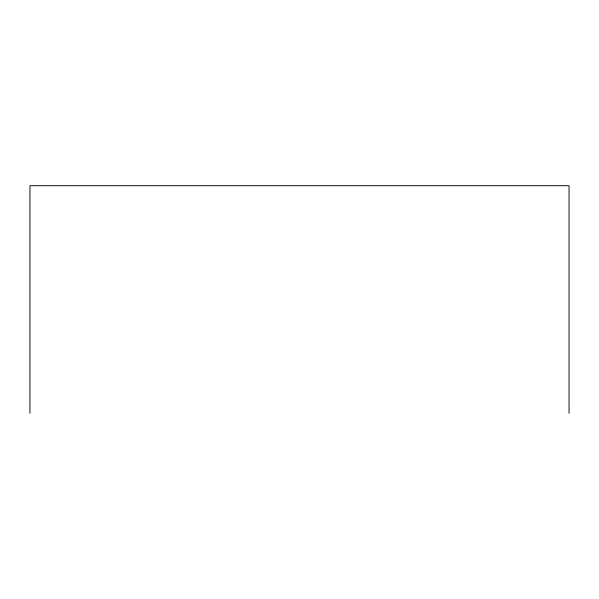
<?xml version="1.0" encoding="UTF-8"?>
<svg xmlns="http://www.w3.org/2000/svg" width="599" height="599" viewBox="0 0 599 599"><rect width="100%" height="100%" fill="white"/><g stroke="black" fill="none" stroke-linecap="round" stroke-linejoin="round"><path stroke-width="0.9" d="M569.05 413.295L569.05 185.705L29.95 185.705L29.95 413.295"/></g></svg>
